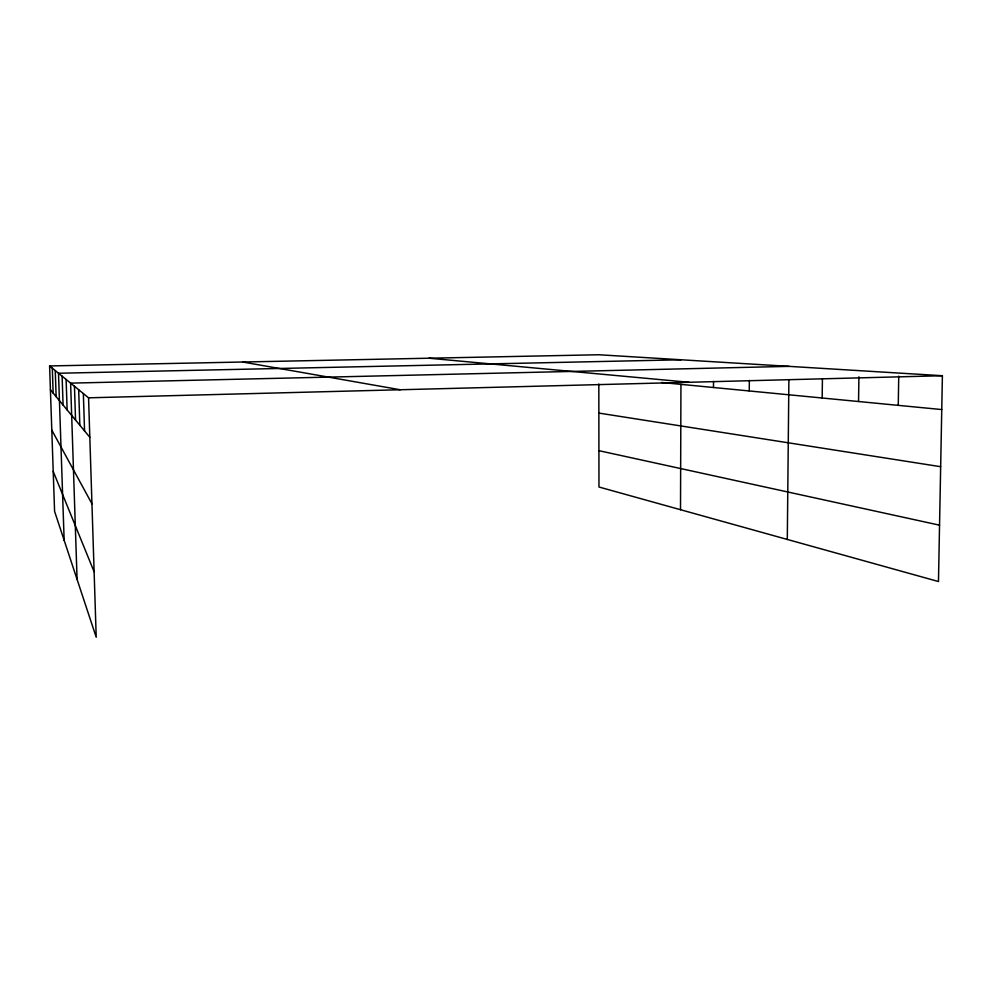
<?xml version="1.0" encoding="UTF-8"?>
<svg xmlns="http://www.w3.org/2000/svg" width="992" height="992" viewBox="0 0 992 992"><rect width="100%" height="100%" fill="white"/><g stroke="black" fill="none" stroke-linecap="round" stroke-linejoin="round"><path stroke-width="1.49" d="M680.512 509.714L680.946 384.35M713.496 387.5L713.521 381.449M749.258 390.96L749.332 380.457M787.301 539.45L788.888 379.824M822.182 398.003L822.418 378.77M858.551 401.512L858.911 376.811M898.256 405.356L898.74 376.142M49.6 365.949L88.561 397.817L96.212 637.248L54.585 511.339L49.6 365.949L598.771 354.752L942.4 375.72L938.469 581.535L598.97 487.01L598.821 384.053M88.561 397.817L942.4 375.72M789.024 366.358L70.606 383.135L77.078 579.402M681.033 359.774L58.516 373.252L64.145 540.28M429.015 358.211L689.031 382.28M661.614 382.49L941.755 409.56M598.858 413.081L940.664 466.699M242.68 362.018L400.26 389.757M598.908 450.678L939.548 525.177M50.418 389.782L89.813 437.249M51.795 430.094L91.946 503.787M53.208 471.423L94.116 571.776M55.254 370.586L56.147 396.688M52.303 368.168L53.146 393.08M83.353 393.564L84.556 430.912M78.678 389.732L79.831 425.221M74.45 386.272L75.553 420.062M66.117 379.465L67.134 409.932M62.112 376.191L63.079 405.046"/></g></svg>
